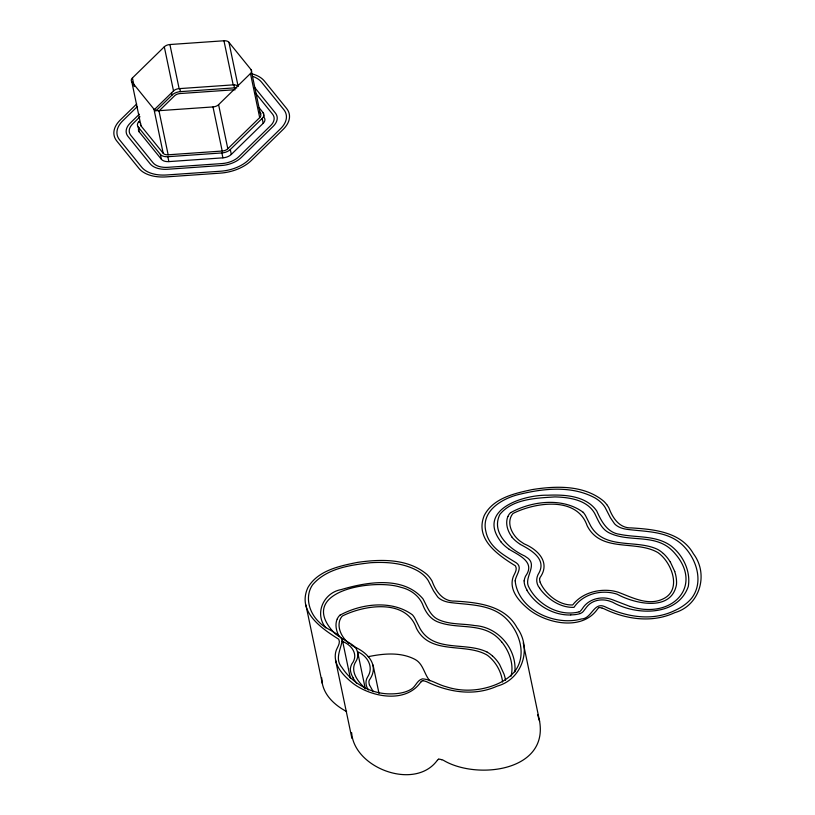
<?xml version="1.0" encoding="UTF-8"?>
<svg xmlns="http://www.w3.org/2000/svg" width="815" height="815" viewBox="0 0 815 815"><rect width="100%" height="100%" fill="white"/><g stroke="black" fill="none" stroke-linecap="round" stroke-linejoin="round"><path stroke-width="1.22" d="M514.886 671.917C516.944 648.893 497.934 626.837 474.799 625.584C462.767 623.444 449.819 624.85 438.49 619.624C429.953 615.814 427.172 606.35 422.965 598.842C403.405 575.655 366.842 581.941 341.159 589.602C323.677 592.627 313.979 613.664 325.847 627.876M351.642 732.624C353.893 767.862 413.857 790.601 436.657 761.169A26.243 15.607 -11.8 0 1 437.166 760.538L437.37 760.293M539.642 578.874L539.683 578.66A16.881 10.035 -11.8 0 1 540.019 577.58C550.808 562.564 537.941 549.595 524.289 543.931A101.488 60.371 -11.8 0 1 521.895 542.352C513.032 536.942 505.545 523.576 512.482 514.061A7.895 4.696 -11.8 0 1 513.369 513.287C535.659 502.223 577.02 496.101 587.126 525.675C600.818 553.008 635.853 539.744 657.837 552.539A48.584 28.902 -11.8 0 1 658.815 553.263C671.56 562.758 681.921 589.255 663.899 598.505C648.75 606.462 632.572 597.619 618.3 592.25A49.195 29.269 -11.8 0 0 617.128 591.904L614.276 591.191A35.137 20.905 -11.8 0 0 612.748 590.895C598.342 588.562 581.849 593.045 572.701 604.944C559.334 605.637 545.429 594.441 540.101 582.216M511.056 676.206C514.082 664.123 509.294 651.297 501.694 641.884M337.166 619.033C334.833 624.575 336.218 630.973 338.989 636.087M507.877 516.476C505.055 523.352 507.623 531.268 511.932 536.953M582.613 608.285C588.736 598.658 601.969 595.684 612.279 599.677A60.351 35.901 -11.8 0 1 613.369 600.064L630.219 606.543M582.267 608.764L581.35 609.987A17.166 10.208 -11.8 0 1 580.484 610.985L580.361 611.107M420.988 681.89L420.785 682.124A26.243 15.607 -11.8 0 0 420.285 682.766C405.177 703.651 371.548 697.039 353.547 683.775C344.195 676.491 332.989 665.437 335.627 652.408C336.31 648.017 341.006 643.789 338.765 639.255C321.355 628.304 296.803 611.596 307.897 587.584C317.83 570.469 339.437 566.018 357.378 562.411C380.717 559.009 407.867 558.397 426.917 574.412A59.434 35.351 -11.8 0 1 429.057 576.714L429.892 577.764A81.602 48.543 -11.8 0 1 432.093 581.136C435.75 591.262 442.79 601.633 454.831 601.103C477.539 602.407 504.903 605.25 517.005 627.652C532.358 648.353 522.313 679.333 497.13 686.149C474.442 696.448 448.688 692.353 426.989 681.86A40.057 23.829 -11.8 0 0 425.45 681.32L425.318 681.279A11.471 6.826 -11.8 0 0 422.985 680.708M132.427 77.955L164.304 46.812A6.225 3.708 -11.8 0 1 169.907 44.53L223.952 40.77A6.225 3.708 -11.8 0 1 228.934 42.319L251.101 69.693L260.321 113.794A6.225 3.708 -11.8 0 1 259.69 117.615L227.813 148.758A6.225 3.708 -11.8 0 1 222.2 151.03L168.155 154.799A6.225 3.708 -11.8 0 1 163.183 153.251L141.005 125.877L131.796 81.775A6.225 3.708 -11.8 0 1 132.427 77.955L134.22 86.522M136.665 104.004L120.274 120.019A34.25 20.375 -11.8 0 0 116.8 141.026L138.968 168.41A34.25 20.375 -11.8 0 0 166.331 176.886L220.376 173.126A34.25 20.375 -11.8 0 0 251.224 160.596L283.1 129.453A34.25 20.375 -11.8 0 0 286.574 108.446L264.406 81.062A34.25 20.375 -11.8 0 0 252.263 73.91M137.338 106.551L122.77 120.793A31.143 18.521 -11.8 0 0 119.601 139.885L141.769 167.269A31.143 18.521 -11.8 0 0 166.647 174.97L220.692 171.211A31.143 18.521 -11.8 0 0 248.738 159.822L280.605 128.678A31.143 18.521 -11.8 0 0 283.773 109.587L261.605 82.203A31.143 18.521 -11.8 0 0 252.569 76.315M139.334 114.202L130.227 123.106A21.801 12.969 -11.8 0 0 128.016 136.472L150.184 163.846A21.801 12.969 -11.8 0 0 167.595 169.245L221.639 165.486A21.801 12.969 -11.8 0 0 241.271 157.509L273.147 126.366A21.801 12.969 -11.8 0 0 275.358 113L254.769 87.582M139.997 116.759L132.713 123.87A18.684 11.115 -11.8 0 0 130.818 135.331L152.986 162.715A18.684 11.115 -11.8 0 0 167.91 167.33L221.965 163.571A18.684 11.115 -11.8 0 0 238.785 156.735L270.662 125.602A18.684 11.115 -11.8 0 0 272.556 114.141L255.136 92.625M154.392 109.597L173.513 90.913A6.225 3.708 -11.8 0 1 179.127 88.641L233.172 84.872A6.225 3.708 -11.8 0 1 238.143 86.421L228.934 42.319M155.655 111.064L172.057 95.049A9.342 5.552 -11.8 0 1 180.461 91.626L234.506 87.867A9.342 5.552 -11.8 0 1 236.808 87.898M159.057 110.942L174.542 95.813A6.225 3.708 -11.8 0 1 180.146 93.542L234.19 89.772A6.225 3.708 -11.8 0 1 235.168 89.762M131.796 81.775L153.964 109.149A6.225 3.708 -11.8 0 0 158.945 110.687L212.99 106.928A6.225 3.708 -11.8 0 0 218.593 104.656L250.47 73.513A6.225 3.708 -11.8 0 0 251.101 69.693M139.345 122.199L139.151 121.282A9.342 5.552 -11.8 0 0 138.204 127.018L160.382 154.392A9.342 5.552 -11.8 0 0 167.839 156.704L221.884 152.945A9.342 5.552 -11.8 0 0 230.299 149.522L262.175 118.389A9.342 5.552 -11.8 0 0 263.123 112.653L258.966 107.519M138.204 127.018L139.233 131.918L161.401 159.292A9.342 5.552 -11.8 0 0 168.868 161.604L222.913 157.845A9.342 5.552 -11.8 0 0 231.317 154.422L263.194 123.289A9.342 5.552 -11.8 0 0 264.142 117.554L263.632 115.109M340.089 615.131C361.473 603.436 392.127 599.83 412.451 614.867A50.815 30.226 -11.8 0 1 414.916 618.412L419.888 628.294A102.13 60.748 -11.8 0 0 420.632 629.557C434.874 652.581 466.16 641.639 487.136 652.102M510.791 512.564C532.175 500.868 562.839 497.272 583.163 512.299M579.18 611.841C559.131 617.098 536.902 604.312 528.334 586.097C524.351 576.439 538.654 564.286 526.174 557.032A56.592 33.66 -11.8 0 0 524.88 556.095C509.63 549.116 490.64 532.766 499.941 514.316C512.778 498.729 536.28 498.148 554.923 496.906C569.125 497.293 587.004 499.738 594.675 513.399C598.2 520.378 601.134 528.487 608.418 532.47C627.081 542.27 650.981 534.324 668.504 547.334A80.96 48.156 -11.8 0 1 675.421 554.047C699.667 582.246 679.119 611.545 645.297 609.375A32.386 19.265 -11.8 0 1 643.972 609.304L643.758 609.294A50.571 30.084 -11.8 0 1 630.341 606.442M368.227 656.686C383.519 653.498 400.593 651.878 414.906 659.345C423.28 663.685 424.106 674.117 429.811 680.769M570.775 614.979C553.11 615.478 535.822 605.158 526.816 590.121M602.163 608.112L602.295 608.163A40.057 23.829 -11.8 0 1 603.844 608.693C625.788 619.349 651.918 623.312 674.759 612.656C699.953 605.514 708.948 574.178 693.443 553.813C681.085 531.788 653.936 529.322 631.391 527.916C619.461 528.375 612.605 517.963 608.958 507.979A81.602 48.543 -11.8 0 0 606.747 504.597M441.689 759.682L441.832 759.723A40.057 23.829 -11.8 0 1 443.37 760.263C476.103 779.975 548.363 771.744 539.591 721.224L523.21 642.821M341.842 641.262C351.367 644.39 359.211 654.588 351.836 663.919A32.559 19.366 -11.8 0 0 350.409 668.667M346.62 711.566C335.485 705.596 324.839 696.336 322.292 683.398L305.91 604.995M357.52 651.766C367.178 655.566 373.993 666.823 367.891 676.511C365.018 680.657 365.497 685.975 368.451 689.959M341.2 637.931L351.102 643.962A56.592 33.66 -11.8 0 1 352.396 644.889C358.019 648.271 359.374 655.759 356.033 661.26C349.492 670.847 357.836 681.829 365.12 688.105M340.12 637.249L340.66 637.595M520.428 544.471C530.626 549.799 546.447 558.703 539.153 572.65C535.863 577.428 535.822 583.571 539.622 588.124M337.96 635.802L338.531 636.189M350.919 644.726L351.194 644.92A101.488 60.371 -11.8 0 0 353.588 646.489C367.229 652.163 380.106 665.132 369.307 680.138A16.881 10.035 -11.8 0 0 368.971 681.218L368.951 681.381A21.964 13.071 -11.8 0 0 369.49 684.753M509.181 549.32C518.768 555.229 535.75 562.065 525.614 576.052A32.559 19.366 -11.8 0 0 524.188 580.81M336.85 634.997L337.4 635.405M336.3 634.59L334.721 633.337M349.299 643.544L348.535 642.933M348.28 642.719L347.547 642.098M334.221 632.909C294.938 590.722 374.197 578.385 400.705 587.269C410.811 589.5 419.898 596.254 423.342 606.197C426.041 612.625 430.412 618.738 436.983 621.57C455.422 629.292 477.885 622.864 494.725 635.191A80.96 48.156 -11.8 0 1 501.643 641.904M663.308 553.507L663.084 553.303A48.88 29.075 -11.8 0 0 657.868 549.524C636.861 539.123 605.596 550.003 591.344 526.999A102.13 60.748 -11.8 0 1 590.6 525.726L585.649 515.844A50.815 30.226 -11.8 0 0 583.194 512.289M347.302 641.884C340.639 636.016 335.729 624.484 341.78 616.629A7.895 4.696 -11.8 0 1 342.657 615.855C364.947 604.791 406.318 598.658 416.424 628.243C430.116 655.576 465.141 642.302 487.136 655.097A48.584 28.902 -11.8 0 1 488.114 655.831C496.091 662.208 501.368 671.876 502.611 682.002M259.394 111.696L260.983 113.642M356.664 683.347L353.038 677.988M501.042 541.924C476.174 509.732 523.281 494.654 547.69 495.214C564.775 494.491 586.107 495.663 596.753 510.985C601.215 521.131 607.287 532.704 619.573 534.294C636.546 537.869 655.78 535.088 670.653 545.653C682.95 554.913 690.896 571.009 688.288 586.464C677.856 616.425 636.393 615.712 612.778 602.285A76.416 45.457 -11.8 0 0 611.077 601.643C603.008 598.281 592.515 599.646 586.882 606.757A42.961 25.55 -11.8 0 0 586.077 607.796L583.397 611.301A10.33 6.143 -11.8 0 1 582.226 612.442L582.144 612.493A5.298 3.148 -11.8 0 1 580.341 613.41M606.737 504.597L605.912 503.548A59.434 35.351 -11.8 0 0 603.772 501.256C584.182 484.874 556.268 485.811 532.399 489.56C514.795 493.309 493.248 498.006 484.263 515.467C474.503 539.173 498.26 555.188 515.477 565.895C518.045 570.317 513.277 574.677 512.543 578.996C509.67 591.782 520.602 602.825 529.709 610.099C547.721 623.801 581.808 630.698 597.13 609.6A26.243 15.607 -11.8 0 1 597.639 608.968L597.833 608.734A5.247 3.117 -11.8 0 1 599.045 607.603M373.26 691.721L369.389 684.783M670.337 562.004L674.779 571.529M342.259 639.48C336.666 631.503 325.684 629.435 319.174 622.161C309.221 613.002 304.443 596.702 312.542 584.864C326.611 568.279 350.206 565.09 370.621 562.717C386.779 561.739 403.894 562.931 418.227 571.142A58.344 34.709 -11.8 0 1 428.211 580.514L433.57 590.936L437.706 596.967A25.693 15.281 -11.8 0 0 449.676 602.438C468.513 605.005 489.825 603.905 504.913 617.464C519.012 630.413 527.509 654.201 515.09 670.969A41.718 24.817 -11.8 0 1 497.058 684.101C481.135 690.886 462.828 692.251 446.304 686.79C438.154 684.783 430.87 679.374 422.404 678.854C416.944 680.189 415.691 686.923 410.892 689.409C403.863 693.473 395.458 694.095 387.512 693.84C369.317 692.893 351.825 682.726 341.923 667.444C334.181 658.581 341.424 648.699 342.259 639.48L350.338 678.08M537.564 714.561L539.591 721.224M263.123 112.653L263.316 113.58M262.175 118.389L263.194 123.289M250.47 73.513L259.69 117.615M373.056 664.989L378.995 693.382M357.602 651.868L365.324 688.838M233.803 84.495L234.506 87.867M223.952 40.77L233.172 84.872M230.299 149.522L231.317 154.422M335.515 659.967L351.897 738.37M218.593 104.656L227.813 148.758M212.99 106.928L222.2 151.03M221.884 152.945L222.913 157.845M179.82 88.57L180.461 91.626M169.907 44.53L179.127 88.641M164.304 46.812L173.513 90.913M171.537 92.594L172.057 95.049M158.945 110.687L168.155 154.799M167.839 156.704L168.868 161.604M153.964 109.149L163.183 153.251M160.382 154.392L161.401 159.292M322.292 683.398L321.65 677.632M505.524 680.281A97.861 58.211 -11.8 0 0 504.016 674.117L499.626 664.571A89.782 53.403 -11.8 0 0 492.657 656.044M487.166 652.082A48.88 29.075 -11.8 0 1 492.341 655.881M337.278 619.033A15.016 8.934 -11.8 0 1 339.998 615.101M437.461 760.314A5.247 3.117 -11.8 0 1 438.582 759.162M438.755 759.142A1.905 1.131 -11.8 0 1 439.336 759.152A11.471 6.826 -11.8 0 1 441.659 759.712M421.08 681.9A5.247 3.117 -11.8 0 1 422.201 680.759M422.384 680.729A1.905 1.131 -11.8 0 1 422.954 680.749M353.262 677.907A49.919 29.697 -11.8 0 1 350.297 668.687M527.04 590.05A49.919 29.697 -11.8 0 1 524.076 580.83M509.212 549.3A77.17 45.905 -11.8 0 1 500.991 541.944M580.402 613.532A19.295 11.481 -11.8 0 1 570.836 614.846M602.132 608.143A11.471 6.826 -11.8 0 0 599.83 607.542A1.905 1.131 -11.8 0 0 599.229 607.572M539.611 588.135A84.791 50.438 -11.8 0 0 542.984 592.474C550.818 601.124 562.004 607.827 573.984 607.358C582.827 594.043 601.093 589.367 615.967 593.85A49.593 29.493 -11.8 0 1 617.159 594.216C634.376 603.681 671.275 612.269 676.45 584.763A67.288 40.027 -11.8 0 0 676.532 583.601L676.572 582.419A97.861 58.211 -11.8 0 0 674.718 571.549M520.459 544.451A70.08 41.687 -11.8 0 1 511.8 537.004M507.99 516.476A15.016 8.934 -11.8 0 1 510.71 512.533M663.359 553.487A89.782 53.403 -11.8 0 1 670.266 562.024M139.233 131.918A9.342 5.552 -11.8 0 1 139.049 127.609M141.005 125.877A6.225 3.708 -11.8 0 1 140.649 123.513M540.202 582.185A21.964 13.071 -11.8 0 1 539.591 578.884M579.679 611.627A2.353 1.396 -11.8 0 1 579.17 611.82M515.162 580.83C518.146 610.068 555.046 626.378 581.472 618.962C591.772 618.748 593.697 601.715 604.659 606.584C626.103 616.904 651.552 621.448 673.903 610.934A41.718 24.817 -11.8 0 0 691.935 597.813C704.364 581.044 695.857 557.246 681.768 544.308C666.67 530.748 645.358 531.849 626.531 529.271A25.693 15.281 -11.8 0 1 614.561 523.811L610.425 517.769L605.066 507.358A58.344 34.709 -11.8 0 0 595.082 497.975C572.497 485.689 545.092 488.185 520.968 493.971C503.405 497.639 480.432 510.475 485.944 531.798C489.194 547.374 503.915 555.209 516.292 562.819C523.179 567.607 515.864 574.932 515.162 580.83"/></g></svg>
